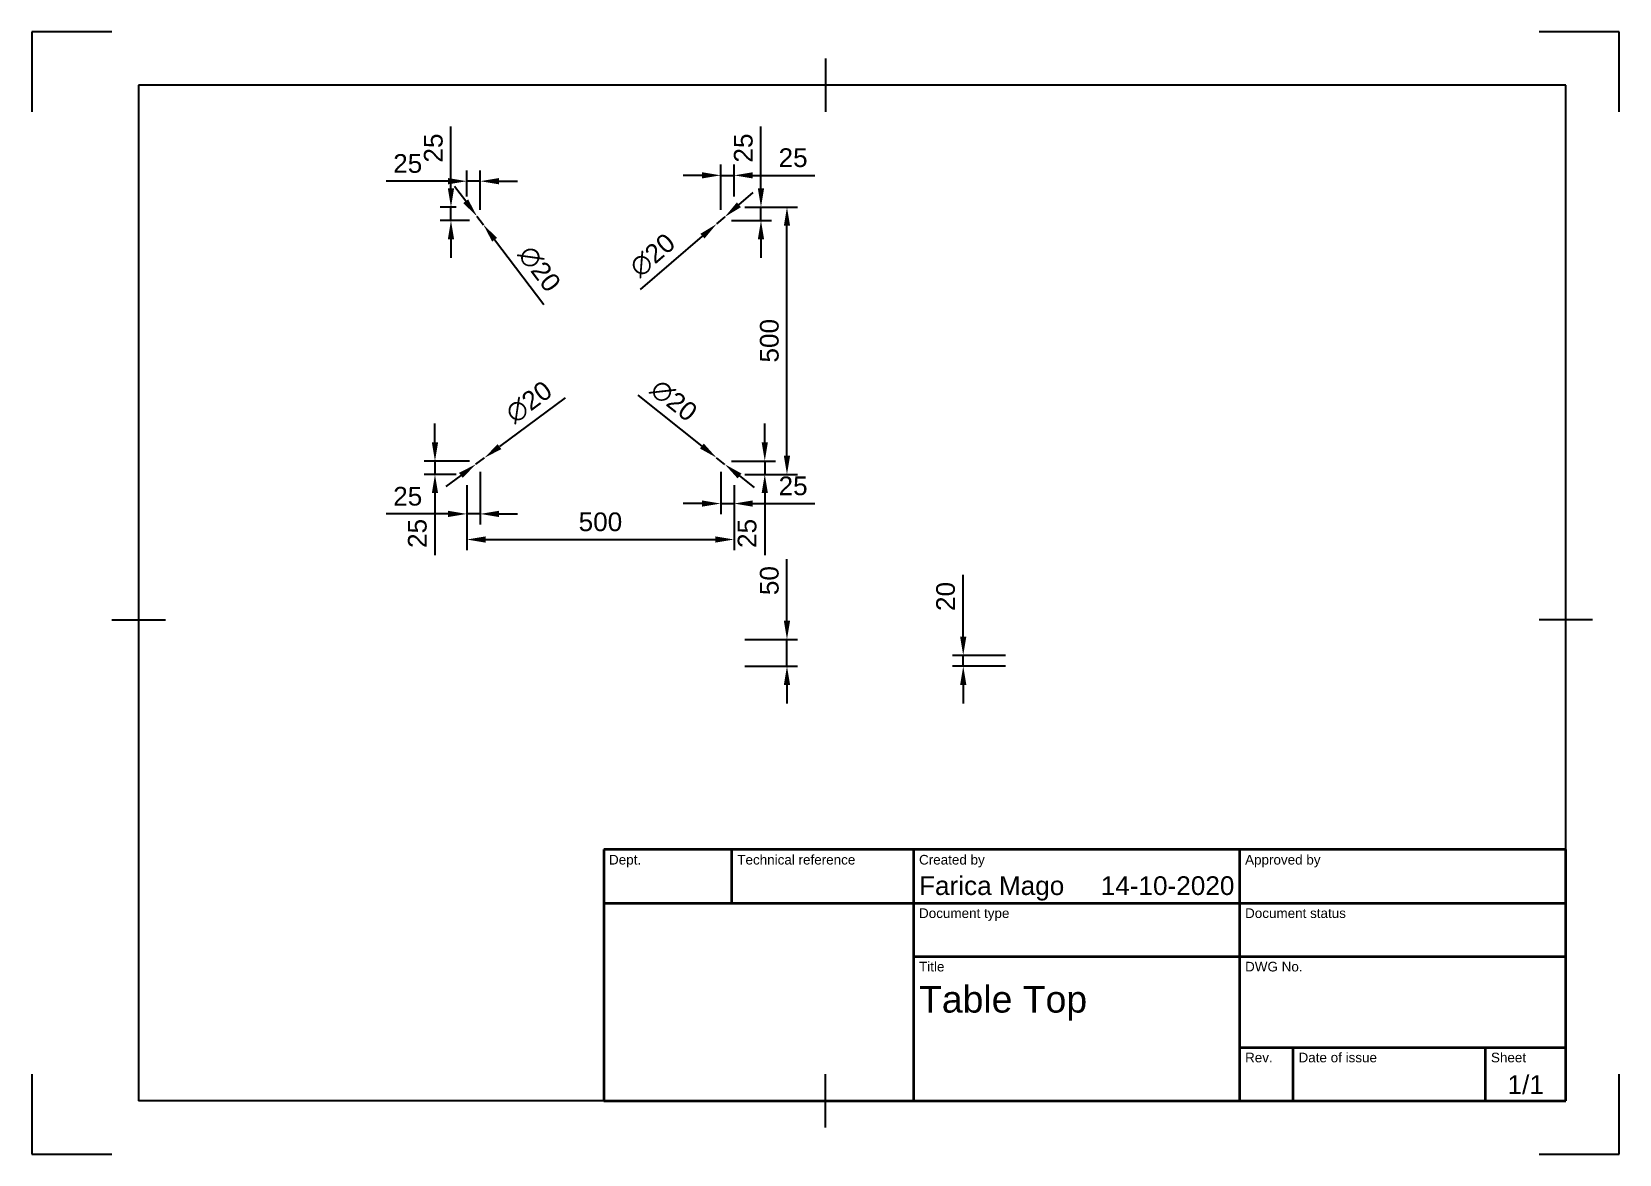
# Paper-space layout 'Sheet1' of a CAD drawing. Header units: millimetres. Extents: x 0 to 297, y 0 to 210.
import ezdxf
from ezdxf.enums import TextEntityAlignment as Align

# ---------------------------------------------------------------- set-up
doc = ezdxf.new("R2010")
doc.units = ezdxf.units.MM
doc.header["$LTSCALE"] = 0.75
for name, color, linetype, lineweight in [('Border', 7, 'Continuous', 25), ('Dimensions', 7, 'Continuous', 25), ('TitleBlock', 7, 'Continuous', 35)]:
    doc.layers.add(name, color=color, linetype=linetype, lineweight=lineweight)
doc.styles.add('FusionTitle', font='')
doc.styles.get("Standard").update_dxf_attribs({"font": 'arial.ttf'})
doc.styles.get('FusionTitle').set_extended_font_data('Arial Unicode MS')
doc.dimstyles.new('ISO-25', dxfattribs={"dimtxt": 3.5, "dimasz": 3.5, "dimexe": 2, "dimexo": 2, "dimgap": 1.5, "dimtad": 1, "dimzin": 12, "dimdsep": 46, "dimtxsty": 'Standard', "dimcen": 0, "dimclrd": 256, "dimclre": 256, "dimclrt": 256, "dimazin": 3, "dimtp": 0.1, "dimtm": 0.1000000001, "dimtfac": 0.7140000000000001, "dimtmove": 0, "dimatfit": 3, "dimfxl": 1, "dimtzin": 12, "dimarcsym": 0})

# ---------------------------------------------------------------- blocks, each defined once
blk = doc.blocks.new('ISO_TITLEBLOCK')
at = {"layer": 'TitleBlock'}
for p, q in [((0, 47), (-180, 47)), ((-180, 47), (-180, 0)), ((-156, 37), (-156, 47)), ((-122, 0), (-122, 47)), ((-61, 0), (-61, 47)), ((0, 0), (0, 47)), ((-180, 37), (0, 37)), ((-122, 27), (0, 27)), ((-61, 10), (0, 10)), ((-51, 0), (-50.99999999999994, 10)), ((-15, 0), (-15, 10)), ((-180, 0), (0, 0))]:
    blk.add_line(p, q, dxfattribs=at)
at = {"layer": 'TitleBlock', "style": 'FusionTitle'}
for s, p in [('Dept.', (-179, 46)), ('Technical reference', (-155, 46)), ('Created by', (-121, 46)), ('Approved by', (-60, 46)), ('Document type', (-121, 36)), ('Document status', (-60, 36)), ('Title', (-121, 26)), ('DWG No.', (-60, 26)), ('Rev.', (-60, 9)), ('Date of issue', (-49.99999999999994, 9)), ('Sheet', (-14, 9))]:
    blk.add_text(s, height=1.8, dxfattribs=at).set_placement(p, align=Align.TOP_LEFT)
for tag, p, height in [('DEPT', (-179, 38.5), 3.5), ('TECHNICAL_REFERENCE', (-155, 38.5), 3.5), ('CREATED_BY', (-121, 38.5), 3.5), ('APPROVED_BY', (-60, 38.5), 3.5), ('DOCUMENT_TYPE', (-121, 28.5), 3.5), ('DOCUMENT_STATUS', (-60, 28.5), 3.5), ('TITLE_1', (-121, 16.5), 5), ('TITLE_2', (-121, 9), 5), ('TITLE_3', (-121, 1.5), 5), ('DATE_OF_ISSUE', (-50, 1.5), 3.5)]:
    blk.add_attdef(tag, p, '', height=height, dxfattribs=at)
for tag, p in [('CREATED_DATE', (-62, 38.5)), ('APPROVED_DATE', (-1, 38.5))]:
    blk.add_attdef(tag, text='', height=3.5, dxfattribs=at).set_placement(p, align=Align.RIGHT)
for tag, height, p in [('DRAWING_NUMBER', 5, (-30.5, 16.6)), ('REV', 3.5, (-56, 3.1)), ('SHEET', 3.5, (-7.5, 3.1))]:
    blk.add_attdef(tag, text='', height=height, dxfattribs=at).set_placement(p, align=Align.MIDDLE)
blk = doc.blocks.new('ISO_A4(L)_SHEET')
at = {"layer": 'Border'}
for p, q in [((5.684341886080801e-14, 210), (5.684341886080801e-14, 195)), ((15.00000000000011, 210), (5.684341886080801e-14, 210)), ((297, 209.9999999999999), (282, 209.9999999999999)), ((297, 194.9999999999999), (297, 209.9999999999999)), ((148.5, 205), (148.5, 195)), ((287, 199.9999999999999), (20, 200)), ((20, 200), (20, 10)), ((287, 9.999999999999943), (287, 199.9999999999999)), ((15, 100), (25, 100)), ((292, 99.99999999999994), (282, 99.99999999999994)), ((0, 15), (0, 0)), ((148.5, 5), (148.5, 15)), ((297, -5.684341886080801e-14), (297, 14.99999999999994)), ((287, 9.999999999999943), (20, 9.999999999999998)), ((0, 0), (15, 0)), ((282, -5.684341886080801e-14), (297, -5.684341886080801e-14))]:
    blk.add_line(p, q, dxfattribs=at)
blk = doc.blocks.new('*D25')
at = {"layer": 'Defpoints', "color": 0, "transparency": 16777216}
for p in [(81.39188142865044, 127.1925753757341), (131.3918814286504, 127.1925753757341), (131.3918814286504, 115.0074863044997)]:
    blk.add_point(p, dxfattribs=at)
at = {"layer": 'Dimensions', "lineweight": -2, "transparency": 16777216}
for p, q in [((81.39188142865044, 125.1925753757341), (81.39188142865044, 113.0074863044997)), ((131.3918814286504, 125.1925753757341), (131.3918814286504, 113.0074863044997)), ((84.89188142865044, 115.0074863044997), (127.8918814286504, 115.0074863044997))]:
    blk.add_line(p, q, dxfattribs=at)
at = {"layer": 'Dimensions', "transparency": 16777216}
for points in [[(84.89188142865044, 115.590819637833), (84.89188142865044, 114.4241529711663), (81.39188142865044, 115.0074863044997)], [(127.8918814286504, 115.590819637833), (127.8918814286504, 114.4241529711663), (131.3918814286504, 115.0074863044997)]]:
    blk.add_solid(points, dxfattribs=at)
at = {"layer": 'Dimensions', "transparency": 16777216, "insert": (106.3918814286504, 118.2944917615256), "char_height": 3.5, "attachment_point": 5}
blk.add_mtext('500', dxfattribs=at)
blk = doc.blocks.new('*D26')
at = {"layer": 'Defpoints', "color": 0, "transparency": 16777216}
for p in [(131.3918814286505, 177.1925753757342), (141.2913763652623, 177.1925753757342), (131.3918814286505, 127.1925753757342)]:
    blk.add_point(p, dxfattribs=at)
at = {"layer": 'Dimensions', "lineweight": -2, "transparency": 16777216}
for p, q in [((133.3918814286505, 177.1925753757342), (143.2913763652623, 177.1925753757342)), ((141.2913763652623, 130.6925753757342), (141.2913763652623, 173.6925753757342)), ((133.3918814286505, 127.1925753757342), (143.2913763652623, 127.1925753757342))]:
    blk.add_line(p, q, dxfattribs=at)
at = {"layer": 'Dimensions', "transparency": 16777216}
for points in [[(140.7080430319289, 173.6925753757342), (141.8747096985956, 173.6925753757342), (141.2913763652623, 177.1925753757342)], [(140.7080430319289, 130.6925753757342), (141.8747096985956, 130.6925753757342), (141.2913763652623, 127.1925753757342)]]:
    blk.add_solid(points, dxfattribs=at)
at = {"layer": 'Dimensions', "transparency": 16777216, "insert": (138.0043709082364, 152.1925753757341), "char_height": 3.5, "attachment_point": 5, "rotation": 90}
blk.add_mtext('500', dxfattribs=at)
blk = doc.blocks.new('*D27')
at = {"layer": 'Defpoints', "color": 0, "transparency": 16777216}
for p in [(131.3918814286504, 183.134137942115), (131.3918814286504, 177.1925753757341), (128.8918814286504, 174.6925753757341)]:
    blk.add_point(p, dxfattribs=at)
at = {"layer": 'Dimensions', "lineweight": -2, "transparency": 16777216}
for p, q in [((128.8918814286504, 176.6925753757341), (128.8918814286504, 185.134137942115)), ((131.3918814286504, 179.1925753757341), (131.3918814286504, 185.134137942115)), ((125.3918814286504, 183.134137942115), (121.8918814286504, 183.134137942115)), ((128.8918814286504, 183.134137942115), (131.3918814286504, 183.134137942115)), ((134.8918814286504, 183.134137942115), (146.4914721517064, 183.134137942115))]:
    blk.add_line(p, q, dxfattribs=at)
at = {"layer": 'Dimensions', "transparency": 16777216}
for points in [[(125.3918814286504, 183.7174712754484), (125.3918814286504, 182.5508046087817), (128.8918814286504, 183.134137942115)], [(134.8918814286504, 183.7174712754484), (134.8918814286504, 182.5508046087817), (131.3918814286504, 183.134137942115)]]:
    blk.add_solid(points, dxfattribs=at)
at = {"layer": 'Dimensions', "transparency": 16777216, "insert": (142.4416767901784, 186.421143399141), "char_height": 3.5, "attachment_point": 5}
blk.add_mtext('25', dxfattribs=at)
blk = doc.blocks.new('*D28')
at = {"layer": 'Defpoints', "color": 0, "transparency": 16777216}
for p in [(131.3918814286505, 177.1925753757342), (136.4255174597139, 177.1925753757342), (128.8918814286504, 174.6925753757342)]:
    blk.add_point(p, dxfattribs=at)
at = {"layer": 'Dimensions', "lineweight": -2, "transparency": 16777216}
for p, q in [((136.4255174597139, 180.6925753757342), (136.4255174597139, 192.2921660987901)), ((133.3918814286505, 177.1925753757342), (138.4255174597139, 177.1925753757342)), ((136.4255174597139, 174.6925753757342), (136.4255174597139, 177.1925753757342)), ((130.8918814286504, 174.6925753757342), (138.4255174597139, 174.6925753757342)), ((136.4255174597139, 171.1925753757342), (136.4255174597139, 167.6925753757342))]:
    blk.add_line(p, q, dxfattribs=at)
at = {"layer": 'Dimensions', "transparency": 16777216}
for points in [[(135.8421841263805, 180.6925753757342), (137.0088507930472, 180.6925753757342), (136.4255174597139, 177.1925753757342)], [(135.8421841263805, 171.1925753757342), (137.0088507930472, 171.1925753757342), (136.4255174597139, 174.6925753757342)]]:
    blk.add_solid(points, dxfattribs=at)
at = {"layer": 'Dimensions', "transparency": 16777216, "insert": (133.138512002688, 188.2423707372621), "char_height": 3.5, "attachment_point": 5, "rotation": 90}
blk.add_mtext('25', dxfattribs=at)
blk = doc.blocks.new('*D29')
at = {"layer": 'Defpoints', "color": 0, "transparency": 16777216}
for p in [(129.6496019162959, 175.3451546142961), (128.1341609410049, 174.0399961371721)]:
    blk.add_point(p, dxfattribs=at)
at = {"layer": 'Dimensions', "lineweight": -2, "transparency": 16777216}
for p, q in [((132.3016236230553, 177.6291819492634), (134.9536453298145, 179.9132092842306)), ((129.6496019162959, 175.3451546142961), (128.1341609410049, 174.0399961371721)), ((113.8816763251623, 161.7651854254743), (125.4821392342456, 171.7559688022048))]:
    blk.add_line(p, q, dxfattribs=at)
at = {"layer": 'Dimensions', "transparency": 16777216}
for points in [[(131.9209524005607, 178.0711855670566), (132.6822948455498, 177.1871783314702), (129.6496019162959, 175.3451546142961)], [(125.1014680117511, 172.1979724199981), (125.8628104567401, 171.3139651844116), (128.1341609410049, 174.0399961371721)]]:
    blk.add_solid(points, dxfattribs=at)
at = {"layer": 'Dimensions', "transparency": 16777216, "insert": (116.1469874266281, 168.1833645990292), "char_height": 3.5, "attachment_point": 5, "rotation": 40.73634886324266}
blk.add_mtext('∅20', dxfattribs=at)
blk = doc.blocks.new('*D30')
at = {"layer": 'Defpoints', "color": 0, "transparency": 16777216}
for p in [(81.39188142865044, 182.0443665464823), (81.39188142865044, 177.1925753757341), (83.89188142865038, 174.6925753757341)]:
    blk.add_point(p, dxfattribs=at)
at = {"layer": 'Dimensions', "lineweight": -2, "transparency": 16777216}
for p, q in [((77.89188142865044, 182.0443665464823), (66.2922907055945, 182.0443665464823)), ((81.39188142865044, 179.1925753757341), (81.39188142865044, 184.0443665464823)), ((83.89188142865038, 182.0443665464823), (81.39188142865044, 182.0443665464823)), ((83.89188142865038, 176.6925753757341), (83.89188142865038, 184.0443665464823)), ((87.39188142865038, 182.0443665464823), (90.89188142865038, 182.0443665464823))]:
    blk.add_line(p, q, dxfattribs=at)
at = {"layer": 'Dimensions', "transparency": 16777216}
for points in [[(77.89188142865044, 182.6276998798157), (77.89188142865044, 181.461033213149), (81.39188142865044, 182.0443665464823)], [(87.39188142865038, 182.6276998798157), (87.39188142865038, 181.461033213149), (83.89188142865038, 182.0443665464823)]]:
    blk.add_solid(points, dxfattribs=at)
at = {"layer": 'Dimensions', "transparency": 16777216, "insert": (70.34208606712247, 185.3313720035082), "char_height": 3.5, "attachment_point": 5}
blk.add_mtext('25', dxfattribs=at)
blk = doc.blocks.new('*D31')
at = {"layer": 'Defpoints', "color": 0, "transparency": 16777216}
for p in [(78.43036777150797, 177.1925753757342), (81.39188142865046, 177.1925753757342), (83.89188142865041, 174.6925753757342)]:
    blk.add_point(p, dxfattribs=at)
at = {"layer": 'Dimensions', "lineweight": -2, "transparency": 16777216}
for p, q in [((78.43036777150797, 180.6925753757342), (78.43036777150797, 192.2921660987901)), ((79.39188142865046, 177.1925753757342), (76.43036777150797, 177.1925753757342)), ((78.43036777150797, 174.6925753757342), (78.43036777150797, 177.1925753757342)), ((81.89188142865041, 174.6925753757342), (76.43036777150797, 174.6925753757342)), ((78.43036777150797, 171.1925753757342), (78.43036777150797, 167.6925753757342))]:
    blk.add_line(p, q, dxfattribs=at)
at = {"layer": 'Dimensions', "transparency": 16777216}
for points in [[(77.84703443817465, 180.6925753757342), (79.0137011048413, 180.6925753757342), (78.43036777150797, 177.1925753757342)], [(77.84703443817465, 171.1925753757342), (79.0137011048413, 171.1925753757342), (78.43036777150797, 174.6925753757342)]]:
    blk.add_solid(points, dxfattribs=at)
at = {"layer": 'Dimensions', "transparency": 16777216, "insert": (75.14336231448209, 188.2423707372621), "char_height": 3.5, "attachment_point": 5, "rotation": 90}
blk.add_mtext('25', dxfattribs=at)
blk = doc.blocks.new('*D32')
at = {"layer": 'Defpoints', "color": 0, "transparency": 16777216}
for p in [(83.28947205678926, 175.4907626649676), (84.4942908005116, 173.8943880865007)]:
    blk.add_point(p, dxfattribs=at)
at = {"layer": 'Dimensions', "lineweight": -2, "transparency": 16777216}
for p, q in [((81.18103925527518, 178.2844181772846), (79.0726064537611, 181.0780736896017)), ((83.28947205678926, 175.4907626649676), (84.4942908005116, 173.8943880865007)), ((95.82542206181559, 158.8807356304214), (86.60272360202569, 171.1007325741836))]:
    blk.add_line(p, q, dxfattribs=at)
at = {"layer": 'Dimensions', "transparency": 16777216}
for points in [[(81.64664850732802, 178.6358236442036), (80.71543000322234, 177.9330127103656), (83.28947205678926, 175.4907626649676)], [(87.06833285407853, 171.4521380411026), (86.13711434997285, 170.7493271072646), (84.4942908005116, 173.8943880865007)]]:
    blk.add_solid(points, dxfattribs=at)
at = {"layer": 'Dimensions', "transparency": 16777216, "insert": (94.9700660921583, 165.6329963226229), "char_height": 3.5, "attachment_point": 5, "rotation": 307.042651784574}
blk.add_mtext('∅20', dxfattribs=at)
blk = doc.blocks.new('*D33')
at = {"layer": 'Defpoints', "color": 0, "transparency": 16777216}
for p in [(128.8918814286504, 129.6925753757342), (131.3918814286504, 127.1925753757341), (131.3918814286504, 121.7365913318811)]:
    blk.add_point(p, dxfattribs=at)
at = {"layer": 'Dimensions', "lineweight": -2, "transparency": 16777216}
for p, q in [((128.8918814286504, 127.6925753757342), (128.8918814286504, 119.7365913318811)), ((131.3918814286504, 125.1925753757341), (131.3918814286504, 119.7365913318811)), ((125.3918814286504, 121.7365913318811), (121.8918814286504, 121.7365913318811)), ((128.8918814286504, 121.7365913318811), (131.3918814286504, 121.7365913318811)), ((134.8918814286504, 121.7365913318811), (146.4914721517064, 121.7365913318811))]:
    blk.add_line(p, q, dxfattribs=at)
at = {"layer": 'Dimensions', "transparency": 16777216}
for points in [[(125.3918814286504, 122.3199246652145), (125.3918814286504, 121.1532579985478), (128.8918814286504, 121.7365913318811)], [(134.8918814286504, 122.3199246652145), (134.8918814286504, 121.1532579985478), (131.3918814286504, 121.7365913318811)]]:
    blk.add_solid(points, dxfattribs=at)
at = {"layer": 'Dimensions', "transparency": 16777216, "insert": (142.4416767901784, 125.0235967889071), "char_height": 3.5, "attachment_point": 5}
blk.add_mtext('25', dxfattribs=at)
blk = doc.blocks.new('*D34')
at = {"layer": 'Defpoints', "color": 0, "transparency": 16777216}
for p in [(128.8918814286504, 129.6925753757342), (131.3918814286505, 127.1925753757342), (137.1365271112307, 127.1925753757342)]:
    blk.add_point(p, dxfattribs=at)
at = {"layer": 'Dimensions', "lineweight": -2, "transparency": 16777216}
for p, q in [((137.1365271112307, 133.1925753757342), (137.1365271112307, 136.6925753757342)), ((130.8918814286504, 129.6925753757342), (139.1365271112307, 129.6925753757342)), ((137.1365271112307, 129.6925753757342), (137.1365271112307, 127.1925753757342)), ((133.3918814286505, 127.1925753757342), (139.1365271112307, 127.1925753757342)), ((137.1365271112307, 123.6925753757342), (137.1365271112307, 112.0929846526782))]:
    blk.add_line(p, q, dxfattribs=at)
at = {"layer": 'Dimensions', "transparency": 16777216}
for points in [[(136.5531937778974, 133.1925753757342), (137.7198604445641, 133.1925753757342), (137.1365271112307, 129.6925753757342)], [(136.5531937778974, 123.6925753757342), (137.7198604445641, 123.6925753757342), (137.1365271112307, 127.1925753757342)]]:
    blk.add_solid(points, dxfattribs=at)
at = {"layer": 'Dimensions', "transparency": 16777216, "insert": (133.8495216542048, 116.1427800142061), "char_height": 3.5, "attachment_point": 5, "rotation": 90}
blk.add_mtext('25', dxfattribs=at)
blk = doc.blocks.new('*D35')
at = {"layer": 'Defpoints', "color": 0, "transparency": 16777216}
for p in [(128.1090880972881, 130.3148571450113), (129.6746747600127, 129.0702936064569)]:
    blk.add_point(p, dxfattribs=at)
at = {"layer": 'Dimensions', "lineweight": -2, "transparency": 16777216}
for p, q in [((113.3849911584648, 142.0197819661697), (125.3693114375201, 132.4928433374814)), ((129.6746747600127, 129.0702936064569), (128.1090880972881, 130.3148571450113)), ((132.4144514197807, 126.8923074139868), (135.1542280795487, 124.7143212215167))]:
    blk.add_line(p, q, dxfattribs=at)
at = {"layer": 'Dimensions', "transparency": 16777216}
for points in [[(125.7323091362652, 132.9494727807761), (125.0063137387751, 132.0362138941867), (128.1090880972881, 130.3148571450113)], [(132.7774491185257, 127.3489368572815), (132.0514537210357, 126.4356779706921), (129.6746747600127, 129.0702936064569)]]:
    blk.add_solid(points, dxfattribs=at)
at = {"layer": 'Dimensions', "transparency": 16777216, "insert": (120.1136188409568, 140.994975740252), "char_height": 3.5, "attachment_point": 5, "rotation": 321.5170465109962}
blk.add_mtext('∅20', dxfattribs=at)
blk = doc.blocks.new('*D36')
at = {"layer": 'Defpoints', "color": 0, "transparency": 16777216}
for p in [(83.89188142865038, 129.6925753757342), (81.39188142865044, 127.1925753757341), (81.39188142865044, 119.7930804391225)]:
    blk.add_point(p, dxfattribs=at)
at = {"layer": 'Dimensions', "lineweight": -2, "transparency": 16777216}
for p, q in [((81.39188142865044, 125.1925753757341), (81.39188142865044, 117.7930804391225)), ((83.89188142865038, 127.6925753757342), (83.89188142865038, 117.7930804391225)), ((77.89188142865044, 119.7930804391225), (66.2922907055945, 119.7930804391225)), ((83.89188142865038, 119.7930804391225), (81.39188142865044, 119.7930804391225)), ((87.39188142865038, 119.7930804391225), (90.89188142865038, 119.7930804391225))]:
    blk.add_line(p, q, dxfattribs=at)
at = {"layer": 'Dimensions', "transparency": 16777216}
for points in [[(77.89188142865044, 120.3764137724558), (77.89188142865044, 119.2097471057892), (81.39188142865044, 119.7930804391225)], [(87.39188142865038, 120.3764137724558), (87.39188142865038, 119.2097471057892), (83.89188142865038, 119.7930804391225)]]:
    blk.add_solid(points, dxfattribs=at)
at = {"layer": 'Dimensions', "transparency": 16777216, "insert": (70.34208606712247, 123.0800858961484), "char_height": 3.5, "attachment_point": 5}
blk.add_mtext('25', dxfattribs=at)
blk = doc.blocks.new('*D37')
at = {"layer": 'Defpoints', "color": 0, "transparency": 16777216}
for p in [(83.89188142865041, 129.6925753757342), (75.43739640373263, 127.1925753757342), (81.39188142865046, 127.1925753757342)]:
    blk.add_point(p, dxfattribs=at)
at = {"layer": 'Dimensions', "lineweight": -2, "transparency": 16777216}
for p, q in [((75.43739640373263, 133.1925753757342), (75.43739640373263, 136.6925753757342)), ((81.89188142865041, 129.6925753757342), (73.43739640373263, 129.6925753757342)), ((75.43739640373263, 129.6925753757342), (75.43739640373263, 127.1925753757342)), ((79.39188142865046, 127.1925753757342), (73.43739640373263, 127.1925753757342)), ((75.43739640373263, 123.6925753757342), (75.43739640373263, 112.0929846526782))]:
    blk.add_line(p, q, dxfattribs=at)
at = {"layer": 'Dimensions', "transparency": 16777216}
for points in [[(74.8540630703993, 133.1925753757342), (76.02072973706596, 133.1925753757342), (75.43739640373263, 129.6925753757342)], [(74.8540630703993, 123.6925753757342), (76.02072973706596, 123.6925753757342), (75.43739640373263, 127.1925753757342)]]:
    blk.add_solid(points, dxfattribs=at)
at = {"layer": 'Dimensions', "transparency": 16777216, "insert": (72.15039094670674, 116.1427800142062), "char_height": 3.5, "attachment_point": 5, "rotation": 90}
blk.add_mtext('25', dxfattribs=at)
blk = doc.blocks.new('*D38')
at = {"layer": 'Defpoints', "color": 0, "transparency": 16777216}
for p in [(83.08978790229241, 129.0953769372109), (84.69397495500849, 130.2897738142574)]:
    blk.add_point(p, dxfattribs=at)
at = {"layer": 'Dimensions', "lineweight": -2, "transparency": 16777216}
for p, q in [((99.78110250570586, 141.5228890545557), (87.50130229726153, 132.3799683490886)), ((83.08978790229241, 129.0953769372109), (84.69397495500849, 130.2897738142574)), ((80.28246056003934, 127.0051824023797), (77.47513321778627, 124.9149878675485))]:
    blk.add_line(p, q, dxfattribs=at)
at = {"layer": 'Dimensions', "transparency": 16777216}
for points in [[(87.15293654145634, 132.8478562394641), (87.84966805306675, 131.9120804587131), (84.69397495500849, 130.2897738142574)], [(79.93409480423412, 127.4730702927552), (80.63082631584454, 126.5372945120042), (83.08978790229241, 129.0953769372109)]]:
    blk.add_solid(points, dxfattribs=at)
at = {"layer": 'Dimensions', "transparency": 16777216, "insert": (93.02341453675638, 140.7115250150564), "char_height": 3.5, "attachment_point": 5, "rotation": 36.669512983638}
blk.add_mtext('∅20', dxfattribs=at)
blk = doc.blocks.new('*D39')
at = {"layer": 'Defpoints', "color": 0, "transparency": 16777216}
for p in [(131.3918814286504, 96.31677621995806), (141.291376365262, 96.31677621995806), (131.3918814286504, 91.31677621995803)]:
    blk.add_point(p, dxfattribs=at)
at = {"layer": 'Dimensions', "lineweight": -2, "transparency": 16777216}
for p, q in [((141.291376365262, 99.81677621995806), (141.291376365262, 111.3184815405583)), ((133.3918814286504, 96.31677621995806), (143.291376365262, 96.31677621995806)), ((141.291376365262, 91.31677621995803), (141.291376365262, 96.31677621995806)), ((133.3918814286504, 91.31677621995803), (143.291376365262, 91.31677621995803)), ((141.291376365262, 87.81677621995803), (141.291376365262, 84.31677621995803))]:
    blk.add_line(p, q, dxfattribs=at)
at = {"layer": 'Dimensions', "transparency": 16777216}
for points in [[(140.7080430319287, 99.81677621995806), (141.8747096985954, 99.81677621995806), (141.291376365262, 96.31677621995806)], [(140.7080430319287, 87.81677621995803), (141.8747096985954, 87.81677621995803), (141.291376365262, 91.31677621995803)]]:
    blk.add_solid(points, dxfattribs=at)
at = {"layer": 'Dimensions', "transparency": 16777216, "insert": (138.0043709082361, 107.3176288802581), "char_height": 3.5, "attachment_point": 5, "rotation": 90}
blk.add_mtext('50', dxfattribs=at)
blk = doc.blocks.new('*D40')
at = {"layer": 'Defpoints', "color": 0, "transparency": 16777216}
for p in [(174.2672863805774, 93.3167761896897), (184.1667813171891, 93.3167761896897), (184.1667813171891, 91.3167761896897)]:
    blk.add_point(p, dxfattribs=at)
at = {"layer": 'Dimensions', "lineweight": -2, "transparency": 16777216}
for p, q in [((174.2672863805774, 96.81677618968972), (174.2672863805774, 108.3781677312995)), ((182.1667813171891, 93.3167761896897), (172.2672863805774, 93.3167761896897)), ((174.2672863805774, 91.3167761896897), (174.2672863805774, 93.3167761896897)), ((182.1667813171891, 91.3167761896897), (172.2672863805774, 91.3167761896897)), ((174.2672863805774, 87.8167761896897), (174.2672863805774, 84.3167761896897))]:
    blk.add_line(p, q, dxfattribs=at)
at = {"layer": 'Dimensions', "transparency": 16777216}
for points in [[(173.6839530472441, 96.81677618968972), (174.8506197139108, 96.81677618968972), (174.2672863805774, 93.3167761896897)], [(173.6839530472441, 87.8167761896897), (174.8506197139108, 87.8167761896897), (174.2672863805774, 91.3167761896897)]]:
    blk.add_solid(points, dxfattribs=at)
at = {"layer": 'Dimensions', "transparency": 16777216, "insert": (170.9802809235515, 104.3474719604945), "char_height": 3.5, "attachment_point": 5, "rotation": 90}
blk.add_mtext('20', dxfattribs=at)

psp = doc.layouts.new('Sheet1')

# ---------------------------------------------------------------- block references
at = {"layer": 'Border'}
psp.add_blockref('ISO_A4(L)_SHEET', (0, 0), dxfattribs=at)
at = {"layer": 'TitleBlock'}
psp.add_blockref('ISO_TITLEBLOCK', (287, 10), dxfattribs=at).add_auto_attribs({'CREATED_DATE': '14-10-2020', 'SHEET': '1/1', 'TITLE_1': 'Table Top', 'CREATED_BY': 'Farica Mago'})

# ---------------------------------------------------------------- dimensions: what is measured, and where the dimension line sits
at = {"layer": 'Dimensions'}
for base, p1, p2, angle, picture, middle in [((78.43036777150797, 177.1925753757342), (83.89188142865038, 174.6925753757341), (81.39188142865044, 177.1925753757341), 270, '*D31', (75.14336231448209, 188.2423707372621)), ((136.4255174597139, 177.1925753757342), (128.8918814286504, 174.6925753757341), (131.3918814286504, 177.1925753757341), 270, '*D28', (133.138512002688, 188.2423707372621)), ((131.3918814286504, 183.134137942115), (128.8918814286504, 174.6925753757341), (131.3918814286504, 177.1925753757341), 180, '*D27', (142.4416767901784, 186.421143399141)), ((75.43739640373263, 127.1925753757342), (83.89188142865038, 129.6925753757342), (81.39188142865044, 127.1925753757341), 90, '*D37', (72.15039094670674, 116.1427800142062)), ((137.1365271112307, 127.1925753757342), (128.8918814286504, 129.6925753757342), (131.3918814286504, 127.1925753757341), 90, '*D34', (133.8495216542048, 116.1427800142061)), ((131.3918814286504, 121.7365913318811), (128.8918814286504, 129.6925753757342), (131.3918814286504, 127.1925753757341), 180, '*D33', (142.4416767901784, 125.0235967889071))]:
    dim = psp.add_linear_dim(base=base, p1=p1, p2=p2, angle=angle, dimstyle='ISO-25', override={"dimlfac": -10, "dimclrd": 256, "dimclre": 256}, dxfattribs=at)
    dim.commit()
    dim.dimension.update_dxf_attribs({"geometry": picture, "text_midpoint": middle})
for base, p1, p2, picture, middle in [((81.39188142865044, 182.0443665464823), (83.89188142865038, 174.6925753757341), (81.39188142865044, 177.1925753757341), '*D30', (70.34208606712247, 185.3313720035082)), ((81.39188142865044, 119.7930804391225), (83.89188142865038, 129.6925753757342), (81.39188142865044, 127.1925753757341), '*D36', (70.34208606712247, 123.0800858961484))]:
    dim = psp.add_linear_dim(base=base, p1=p1, p2=p2, dimstyle='ISO-25', override={"dimlfac": -10, "dimclrd": 256, "dimclre": 256}, dxfattribs=at)
    dim.commit()
    dim.dimension.update_dxf_attribs({"geometry": picture, "text_midpoint": middle})
for p1, p2, picture, middle in [((83.28947205678926, 175.4907626649676), (84.4942908005116, 173.8943880865007), '*D32', (92.26828923267763, 163.593906346144)), ((129.6496019162959, 175.3451546142961), (128.1341609410049, 174.0399961371721), '*D29', (118.3558969263243, 165.6185634463559))]:
    dim = psp.add_diameter_dim_2p(p1=p1, p2=p2, dimstyle='ISO-25', override={"dimlfac": -10, "dimclrd": 256, "dimclre": 256}, dxfattribs=at)
    dim.commit()
    dim.dimension.update_dxf_attribs({"geometry": picture, "text_midpoint": middle, "dimtype": 163})
for p1, p2, distance, picture, middle in [((131.3918814286504, 127.1925753757341), (131.3918814286504, 177.1925753757341), -9.899494936611887, '*D26', (138.0043709082364, 152.1925753757341)), ((81.39188142865044, 127.1925753757341), (131.3918814286504, 127.1925753757341), -12.185089071234401, '*D25', (106.3918814286504, 118.2944917615256)), ((131.3918814286503, 91.316776219958), (131.3918814286503, 96.316776219958), -9.899494936611717, '*D39', (138.0043709082361, 107.3176288802581)), ((184.166781317189, 91.31677618968968), (184.166781317189, 93.31677618968968), 9.899494936611603, '*D40', (170.9802809235515, 104.3474719604945))]:
    dim = psp.add_aligned_dim(p1=p1, p2=p2, distance=distance, dimstyle='ISO-25', override={"dimlfac": -10, "dimclrd": 256, "dimclre": 256}, dxfattribs=at)
    dim.commit()
    dim.dimension.update_dxf_attribs({"geometry": picture, "text_midpoint": middle})
for p1, p2, picture, middle in [((83.08978790229241, 129.0953769372109), (84.69397495500849, 130.2897738142574), '*D38', (95.04486607261023, 137.9965259692378)), ((129.6746747600127, 129.0702936064569), (128.1090880972881, 130.3148571450113), '*D35', (118.0072629681085, 138.3453057480606))]:
    dim = psp.add_diameter_dim_2p(p1=p1, p2=p2, dimstyle='ISO-25', override={"dimlfac": -10, "dimclrd": 256, "dimclre": 256}, dxfattribs=at)
    dim.commit()
    dim.dimension.update_dxf_attribs({"geometry": picture, "text_midpoint": middle})

doc.saveas('drawing.dxf')
